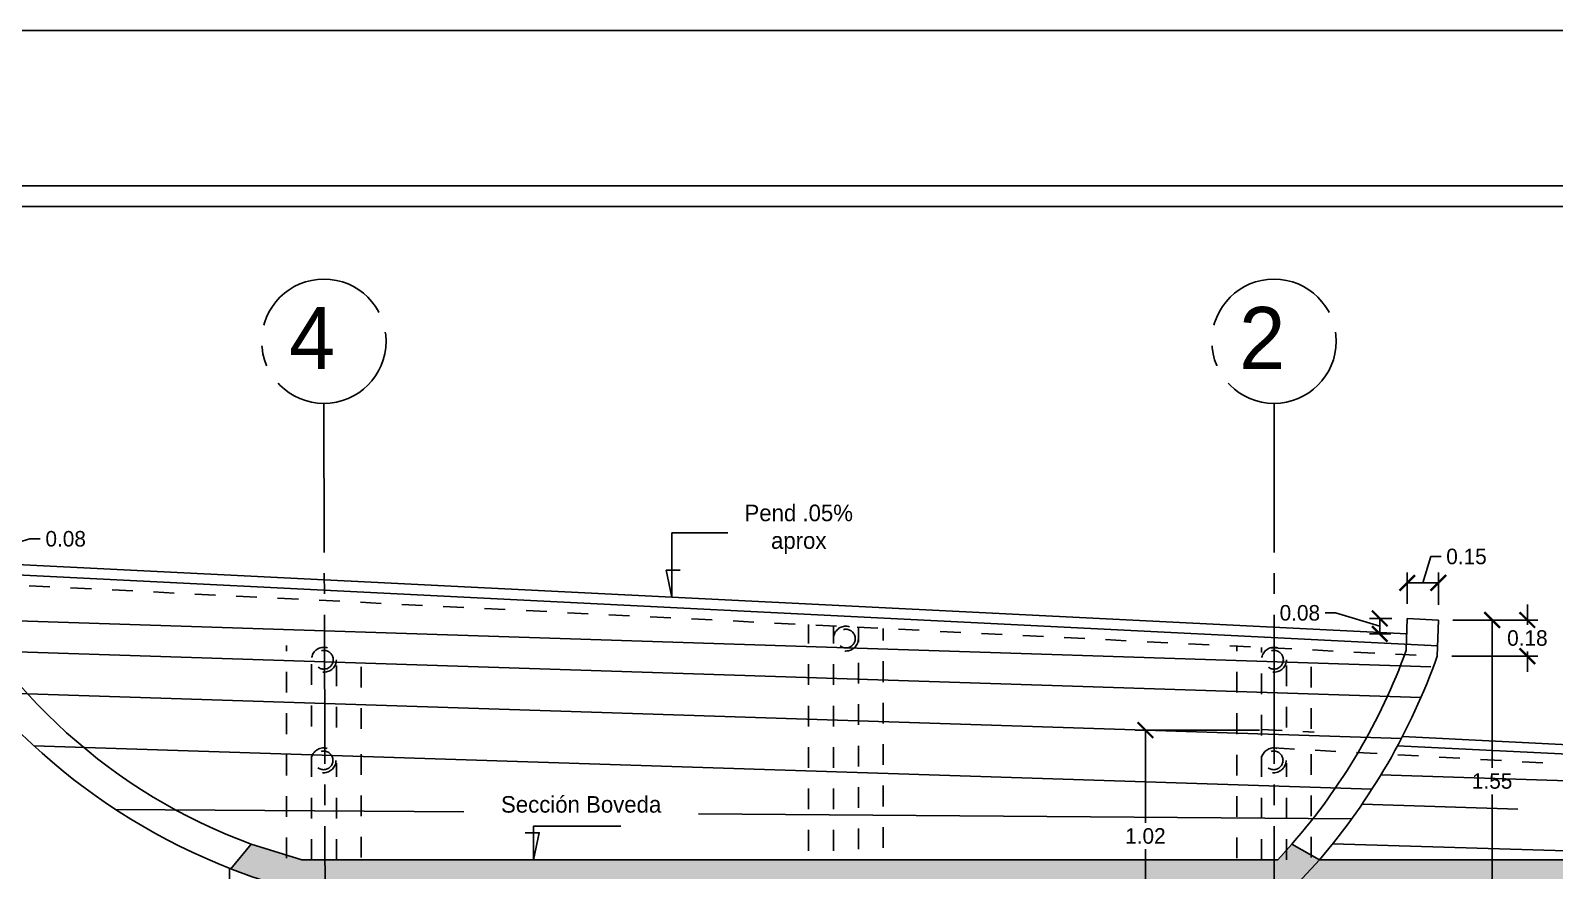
# Model space of a CAD drawing. Extents: x 132.5 to 215, y 54.5 to 129.7.
# Drawn here: x 186.2 to 193.55, y 125.66 to 129.72 of the extents above; entities that cross this region are included whole.
import ezdxf

# ---------------------------------------------------------------- set-up
doc = ezdxf.new("R2010")
doc.units = 0
doc.header["$LTSCALE"] = 0.06
doc.header["$MEASUREMENT"] = 0
doc.header["$PDMODE"] = 34
doc.header["$PDSIZE"] = -5
doc.linetypes.add('ACAD_ISO02W100', pattern=[15, 12, -3])
doc.linetypes.add('ACAD_ISO04W100', pattern=[30.5, 24, -3, 0.5, -3])
doc.layers.get('0').update_dxf_attribs({"linetype": 'CONTINUOUS'})
doc.layers.get('DEFPOINTS').update_dxf_attribs({"linetype": 'CONTINUOUS'})
for name, color, linetype in [('COTAS', 7, 'CONTINUOUS'), ('EJES', 1, 'ACAD_ISO04W100'), ('INTERIOR', 122, 'CONTINUOUS'), ('L005', 46, 'CONTINUOUS'), ('L01', 21, 'CONTINUOUS'), ('L02', 2, 'CONTINUOUS'), ('L025', 4, 'CONTINUOUS'), ('L03', 6, 'CONTINUOUS'), ('PROY', 9, 'ACAD_ISO02W100')]:
    doc.layers.add(name, color=color, linetype=linetype)
doc.styles.add('STYLE3', font='stylu.ttf')
doc.styles.add('STYLE4', font='stylu.ttf')
doc.dimstyles.new('ISO-25', dxfattribs={"dimtxt": 0.075, "dimasz": 0.075, "dimexe": 0.05, "dimexo": 0.07, "dimgap": 0.025, "dimtad": 0, "dimtih": 1, "dimtoh": 1, "dimdsep": 46, "dimtxsty": 'STYLE3', "dimblk1": 'ARCHTICK', "dimblk2": 'ARCHTICK', "dimsah": 1, "dimcen": 1, "dimadec": 0, "dimazin": 0, "dimtfac": 1, "dimtmove": 1, "dimatfit": 3, "dimldrblk": 'ARCHTICK', "dimfxl": 1, "dimtolj": 1, "dimtzin": 0, "dimarcsym": 0})

# ---------------------------------------------------------------- blocks, each defined once
blk = doc.blocks.new('_ARCHTICK')
at = {"color": 0, "linetype": 'ByBlock', "const_width": 0.15}
blk.add_lwpolyline([(-0.5, -0.5), (0.5, 0.5)], dxfattribs=at)
blk = doc.blocks.new('*D203')
at = {"color": 0, "linetype": 'ByBlock'}
for p, q in [((244.47, 123.8831), (243.3616, 123.8831)), ((243.4116, 123.8831), (243.4116, 120.7075)), ((243.4116, 117.4035), (243.4116, 120.5791)), ((245.3838, 117.4035), (243.3616, 117.4035))]:
    blk.add_line(p, q, dxfattribs=at)
at = {"layer": 'DEFPOINTS', "color": 0, "linetype": 'ByBlock'}
for p in [(243.4116, 123.8831), (244.54, 123.8831), (245.4538, 117.4035)]:
    blk.add_point(p, dxfattribs=at)
at = {"color": 0, "linetype": 'ByBlock', "xscale": 0.075, "yscale": 0.075, "zscale": 0.075}
for p, rotation in [((243.4116, 123.8831), 90), ((243.4116, 117.4035), 270)]:
    blk.add_blockref('_ARCHTICK', p, dxfattribs=dict(at, rotation=rotation))
at = {"color": 0, "linetype": 'ByBlock', "insert": (243.4116, 120.6433), "char_height": 0.075, "attachment_point": 5, "style": 'STYLE3'}
blk.add_mtext('\\A1;6.48', dxfattribs=at)
blk = doc.blocks.new('*D204')
at = {"color": 0, "linetype": 'ByBlock'}
for p, q in [((244.47, 123.8831), (244.3218, 123.8831)), ((244.3718, 123.8831), (244.3718, 122.9821)), ((244.3718, 121.9535), (244.3718, 122.8544)), ((246.4819, 121.9535), (244.3218, 121.9535))]:
    blk.add_line(p, q, dxfattribs=at)
at = {"layer": 'DEFPOINTS', "color": 0, "linetype": 'ByBlock'}
for p in [(244.3718, 123.8831), (244.54, 123.8831), (246.5519, 121.9535)]:
    blk.add_point(p, dxfattribs=at)
at = {"color": 0, "linetype": 'ByBlock', "xscale": 0.075, "yscale": 0.075, "zscale": 0.075}
for p, rotation in [((244.3718, 123.8831), 90), ((244.3718, 121.9535), 270)]:
    blk.add_blockref('_ARCHTICK', p, dxfattribs=dict(at, rotation=rotation))
at = {"color": 0, "linetype": 'ByBlock', "insert": (244.3718, 122.9183), "char_height": 0.075, "attachment_point": 5, "style": 'STYLE3'}
blk.add_mtext('\\A1;1.93', dxfattribs=at)
blk = doc.blocks.new('*D200')
at = {"color": 0, "linetype": 'ByBlock'}
for p, q in [((244.7598, 123.8756), (244.9703, 123.8756)), ((244.9203, 123.8356), (245.1333, 123.8995)), ((244.9203, 123.8756), (244.9203, 123.7957)), ((245.1333, 123.8995), (245.1833, 123.8995)), ((244.7557, 123.7957), (244.9703, 123.7957))]:
    blk.add_line(p, q, dxfattribs=at)
at = {"layer": 'DEFPOINTS', "color": 0, "linetype": 'ByBlock'}
for p in [(244.6898, 123.8756), (244.6857, 123.7957), (244.9203, 123.7957)]:
    blk.add_point(p, dxfattribs=at)
at = {"color": 0, "linetype": 'ByBlock', "xscale": 0.075, "yscale": 0.075, "zscale": 0.075}
for p, rotation in [((244.9203, 123.8756), 90), ((244.9203, 123.7957), 270)]:
    blk.add_blockref('_ARCHTICK', p, dxfattribs=dict(at, rotation=rotation))
at = {"color": 0, "linetype": 'ByBlock', "insert": (245.2083, 123.8995), "char_height": 0.075, "attachment_point": 4, "style": 'STYLE3'}
blk.add_mtext('\\A1;0.08', dxfattribs=at)
blk = doc.blocks.new('*D226')
at = {"color": 0, "linetype": 'ByBlock'}
for p, q in [((192.1287, 126.3396), (191.5275, 126.3396)), ((191.5775, 126.3396), (191.5775, 125.8918)), ((191.5775, 125.3164), (191.5775, 125.7641))]:
    blk.add_line(p, q, dxfattribs=at)
at = {"layer": 'DEFPOINTS', "color": 0, "linetype": 'ByBlock'}
for p in [(191.5775, 126.3396), (192.1987, 126.3396), (192.018, 125.3164)]:
    blk.add_point(p, dxfattribs=at)
at = {"color": 0, "linetype": 'ByBlock', "xscale": 0.075, "yscale": 0.075, "zscale": 0.075}
for p, rotation in [((191.5775, 126.3396), 90), ((191.5775, 125.3164), 270)]:
    blk.add_blockref('_ARCHTICK', p, dxfattribs=dict(at, rotation=rotation))
at = {"color": 0, "linetype": 'ByBlock', "insert": (191.5775, 125.828), "char_height": 0.075, "attachment_point": 5, "style": 'STYLE3'}
blk.add_mtext('\\A1;1.02', dxfattribs=at)
blk = doc.blocks.new('*D227')
at = {"color": 0, "linetype": 'ByBlock'}
for p, q in [((251.9991, 123.5077), (252.2387, 123.5077)), ((252.1887, 123.5077), (252.1887, 122.7947)), ((252.1887, 121.9535), (252.1887, 122.6665)), ((251.4855, 121.9535), (252.2387, 121.9535))]:
    blk.add_line(p, q, dxfattribs=at)
at = {"layer": 'DEFPOINTS', "color": 0, "linetype": 'ByBlock'}
for p in [(251.9291, 123.5077), (252.1887, 123.5077), (251.4155, 121.9535)]:
    blk.add_point(p, dxfattribs=at)
at = {"color": 0, "linetype": 'ByBlock', "xscale": 0.075, "yscale": 0.075, "zscale": 0.075}
for p, rotation in [((252.1887, 123.5077), 90), ((252.1887, 121.9535), 270)]:
    blk.add_blockref('_ARCHTICK', p, dxfattribs=dict(at, rotation=rotation))
at = {"color": 0, "linetype": 'ByBlock', "insert": (252.1887, 122.7306), "char_height": 0.075, "attachment_point": 5, "style": 'STYLE3'}
blk.add_mtext('\\A1;1.55', dxfattribs=at)
blk = doc.blocks.new('*D223')
at = {"color": 0, "linetype": 'ByBlock'}
for p, q in [((252.3587, 123.5077), (252.3587, 123.5827)), ((251.9991, 123.5077), (252.4087, 123.5077)), ((252.3587, 123.5077), (252.3587, 123.4847)), ((251.9937, 123.3335), (252.4087, 123.3335)), ((252.3587, 123.3335), (252.3587, 123.3566)), ((252.3587, 123.3335), (252.3587, 123.2585))]:
    blk.add_line(p, q, dxfattribs=at)
at = {"layer": 'DEFPOINTS', "color": 0, "linetype": 'ByBlock'}
for p in [(251.9291, 123.5077), (252.3587, 123.5077), (251.9237, 123.3335)]:
    blk.add_point(p, dxfattribs=at)
at = {"color": 0, "linetype": 'ByBlock', "xscale": 0.075, "yscale": 0.075, "zscale": 0.075}
for p, rotation in [((252.3587, 123.5077), 270), ((252.3587, 123.3335), 90)]:
    blk.add_blockref('_ARCHTICK', p, dxfattribs=dict(at, rotation=rotation))
at = {"color": 0, "linetype": 'ByBlock', "insert": (252.3587, 123.4206), "char_height": 0.075, "attachment_point": 5, "style": 'STYLE3'}
blk.add_mtext('\\A1;0.18', dxfattribs=at)
blk = doc.blocks.new('*D222')
at = {"color": 0, "linetype": 'ByBlock'}
for p, q in [((251.4335, 123.5421), (251.3835, 123.5421)), ((251.6465, 123.4782), (251.4335, 123.5421)), ((251.7041, 123.5155), (251.5965, 123.5155)), ((251.6465, 123.5155), (251.6465, 123.4408)), ((251.7004, 123.4408), (251.5965, 123.4408))]:
    blk.add_line(p, q, dxfattribs=at)
at = {"layer": 'DEFPOINTS', "color": 0, "linetype": 'ByBlock'}
for p in [(251.7741, 123.5155), (251.6465, 123.4408), (251.7704, 123.4408)]:
    blk.add_point(p, dxfattribs=at)
at = {"color": 0, "linetype": 'ByBlock', "xscale": 0.075, "yscale": 0.075, "zscale": 0.075}
for p, rotation in [((251.6465, 123.5155), 90), ((251.6465, 123.4408), 270)]:
    blk.add_blockref('_ARCHTICK', p, dxfattribs=dict(at, rotation=rotation))
at = {"color": 0, "linetype": 'ByBlock', "insert": (251.3585, 123.5421), "char_height": 0.075, "attachment_point": 6, "style": 'STYLE3'}
blk.add_mtext('\\A1;0.08', dxfattribs=at)
blk = doc.blocks.new('*D292')
at = {"color": 0, "linetype": 'ByBlock'}
for p, q in [((192.9161, 127.0502), (192.9541, 127.1771)), ((192.9541, 127.1771), (193.0041, 127.1771)), ((192.8411, 126.9481), (192.8411, 127.1002)), ((192.991, 126.9435), (192.991, 127.1002)), ((192.8411, 127.0502), (192.991, 127.0502))]:
    blk.add_line(p, q, dxfattribs=at)
at = {"layer": 'DEFPOINTS', "color": 0, "linetype": 'ByBlock'}
for p in [(192.991, 127.0502), (192.8411, 126.8781), (192.991, 126.8735)]:
    blk.add_point(p, dxfattribs=at)
at = {"color": 0, "linetype": 'ByBlock', "xscale": 0.075, "yscale": 0.075, "zscale": 0.075, "rotation": 180}
blk.add_blockref('_ARCHTICK', (192.8411, 127.0502), dxfattribs=at)
at = {"color": 0, "linetype": 'ByBlock', "xscale": 0.075, "yscale": 0.075, "zscale": 0.075}
blk.add_blockref('_ARCHTICK', (192.991, 127.0502), dxfattribs=at)
at = {"color": 0, "linetype": 'ByBlock', "insert": (193.0291, 127.1771), "char_height": 0.075, "attachment_point": 4, "style": 'STYLE3'}
blk.add_mtext('\\A1;0.15', dxfattribs=at)

msp = doc.modelspace()

# ---------------------------------------------------------------- hatches: boundary and pattern name
at = {"layer": 'L02'}
h = msp.add_hatch(dxfattribs=at)
h.set_pattern_fill('AR-SAND', color=256, scale=0.045, style=0)
h.set_pattern_definition([(37.5, (0, 0), (-0.002834701, 0.08670707), [0, -0.0684, 0, -0.0765, 0, -0.073125]), (7.5, (0, 0), (0.07963995, 0.126996573), [0, -0.0369, 0, -0.06165, 0, -0.023625]), (327.5, (-0.05535, 0), (0.140136384, 0.000254657), [0, -0.0225, 0, -0.081, 0, -0.10575]), (317.5, (-0.05535, 0), (0.1352757, 0.0394954), [0, -0.01125, 0, -0.0531, 0, -0.06075])])
h.paths.add_polyline_path([(187.5066, 125.7132), (187.2631, 125.7895), (187.1639, 125.67, 0.030359), (187.515, 125.5564), (192.273, 125.5564), (192.417, 125.7132), (192.2847, 125.7895), (192.2157, 125.7132)])
h.paths.add_polyline_path([(192.417, 125.7132), (192.273, 125.5564), (195.1168, 125.5564), (195.1205, 125.7856), (194.9668, 125.7933), (194.9668, 125.7132)])

# ---------------------------------------------------------------- linework, layer by layer
at = {"layer": 'COTAS'}
for p, q in [((189.2928, 127.292), (189.5634, 127.292)), ((189.2928, 127.292), (189.2932, 126.981)), ((189.2649, 127.1113), (189.3332, 127.1114)), ((189.2932, 126.981), (189.2649, 127.1113))]:
    msp.add_line(p, q, dxfattribs=at)
msp.add_lwpolyline([(189.0466, 125.8757), (188.6246, 125.8757), (188.6246, 125.7132), (188.6528, 125.8436), (188.5844, 125.8436)], dxfattribs=at)
at = {"layer": 'EJES', "ltscale": 0.5}
for p, q in [((187.6137, 127.9164), (187.6344, 119.0164)), ((192.198, 127.9164), (192.2016, 119.0164))]:
    msp.add_line(p, q, dxfattribs=at)
for centre in [(187.6137, 128.2164), (192.198, 128.2164)]:
    msp.add_circle(centre, 0.3, dxfattribs=at)
at = {"layer": 'INTERIOR'}
msp.add_line((213.5387, 128.9664), (181.5387, 128.9664), dxfattribs=at)
at = {"layer": 'L005'}
msp.add_line((215.0387, 129.7164), (180.0387, 129.7164), dxfattribs=at)
at = {"layer": 'L01'}
for p, q in [((185.7476, 127.1586), (192.8388, 126.8034)), ((185.5953, 127.1162), (192.988, 126.7459)), ((185.7006, 126.8807), (192.9555, 126.6448)), ((185.8039, 126.7273), (192.9067, 126.4963)), ((192.7943, 126.2642), (194.9668, 126.1554)), ((192.8176, 126.3084), (194.9668, 126.2002)), ((192.7141, 126.1238), (194.9668, 126.0505)), ((192.6228, 125.9819), (193.3745, 125.9583)), ((187.1576, 124.3414), (187.1576, 125.6725))]:
    msp.add_line(p, q, dxfattribs=at)
at = {"layer": 'L02'}
for p, q in [((213.4387, 128.8664), (181.6387, 128.8664)), ((192.8363, 126.7248), (192.8411, 126.8781)), ((192.8411, 126.8781), (192.9909, 126.8706)), ((192.9855, 126.6965), (192.9909, 126.8706)), ((185.9652, 126.5219), (192.8128, 126.2992)), ((186.2145, 126.2637), (192.6704, 126.0537)), ((186.6083, 125.9569), (188.2886, 125.9442)), ((189.4212, 125.9357), (192.5736, 125.9119)), ((192.4808, 125.7902), (194.9668, 125.715))]:
    msp.add_line(p, q, dxfattribs=at)
for centre, radius, start, end in [((188.1985, 128.3484), 2.7245, 205.89459, 249.91842), ((188.2743, 128.5016), 3.0415, 208.1592, 248.58931), ((190.0592, 127.7326), 2.9543, 318.87557, 340.05395), ((190.0592, 127.7326), 3.1043, 319.4208, 340.50189)]:
    msp.add_arc(centre, radius, start, end, dxfattribs=at)
at = {"layer": 'L03'}
for p, q in [((187.2631, 125.7895), (187.1639, 125.67)), ((187.2631, 125.7895), (187.5066, 125.7132)), ((192.2847, 125.7895), (192.2157, 125.7132)), ((192.2847, 125.7895), (192.417, 125.7132)), ((192.2157, 125.7132), (187.5066, 125.7132)), ((192.417, 125.7132), (192.273, 125.5564)), ((194.9668, 125.7132), (192.417, 125.7132))]:
    msp.add_line(p, q, dxfattribs=at)
msp.add_arc((188.2743, 128.5016), 3.0415, 248.58931, 255.54491, dxfattribs=at)
at = {"layer": 'PROY', "ltscale": 0.1}
for p, q in [((185.5927, 127.0662), (192.9805, 126.6962)), ((189.9525, 125.7573), (189.9525, 126.8484)), ((190.0725, 125.7573), (190.0725, 126.8423)), ((190.1925, 125.7643), (190.1925, 126.8363)), ((190.3125, 125.7714), (190.3125, 126.8303)), ((187.4337, 125.7206), (187.4337, 126.7478)), ((187.5537, 126.3576), (187.5537, 126.7418)), ((187.6737, 126.3515), (187.6737, 126.7358)), ((187.7937, 126.3455), (187.7937, 126.7297)), ((192.018, 125.7206), (192.018, 126.7478)), ((192.138, 125.7132), (192.138, 126.7384)), ((192.258, 126.3515), (192.258, 126.7358)), ((192.378, 126.3455), (192.378, 126.7297)), ((192.138, 126.3427), (192.3921, 126.3299)), ((187.5537, 125.7132), (187.5537, 126.2563)), ((187.7937, 125.7239), (187.7937, 126.246)), ((192.1966, 126.2534), (194.967, 126.1)), ((192.378, 125.7239), (192.378, 126.246)), ((187.6737, 125.7132), (187.6737, 126.1802)), ((192.258, 125.7132), (192.258, 126.1802))]:
    msp.add_line(p, q, dxfattribs=at)
for centre, radius in [((190.1325, 126.7811), 0.06), ((190.1325, 126.7811), 0.045), ((187.6137, 126.6789), 0.06), ((187.6137, 126.6789), 0.045), ((192.198, 126.6789), 0.06), ((192.198, 126.6789), 0.045), ((187.6123, 126.1934), 0.06), ((187.6123, 126.1934), 0.045), ((192.1966, 126.1934), 0.06), ((192.1966, 126.1934), 0.045)]:
    msp.add_circle(centre, radius, dxfattribs=at)

# ---------------------------------------------------------------- texts
at = {"layer": 'COTAS', "char_height": 0.08, "attachment_point": 2}
for s, insert, style in [('Pend .05% \\Paprox', (189.9048, 127.4277), 'STYLE4'), ('Sección Boveda', (188.8549, 126.021), 'STYLE3')]:
    msp.add_mtext(s, dxfattribs=dict(at, insert=insert, style=style))
at = {"layer": 'L025', "char_height": 0.3, "attachment_point": 1, "style": 'STYLE3'}
for s, insert in [('4', (187.4453, 128.3817)), ('2', (192.0296, 128.3817))]:
    msp.add_mtext(s, dxfattribs=dict(at, insert=insert))

# ---------------------------------------------------------------- dimensions: what is measured, and where the dimension line sits
at = {"layer": 'COTAS'}
for base, p1, p2, picture, middle in [((185.9821, 127.1586), (185.7516, 127.2385), (185.7476, 127.1586), '*D200', (186.2701, 127.2624)), ((184.4735, 127.246), (186.5157, 120.7664), (185.6018, 127.246), '*D203', (184.4735, 124.0062)), ((185.4336, 127.246), (187.6137, 125.3164), (185.6018, 127.246), '*D204', (185.4336, 126.2812)), ((192.7083, 126.8038), (192.8359, 126.8784), (192.8323, 126.8038), '*D222', (192.4203, 126.905)), ((193.2505, 126.8706), (192.4773, 125.3164), (192.9909, 126.8706), '*D227', (193.2505, 126.0935))]:
    dim = msp.add_linear_dim(base=base, p1=p1, p2=p2, angle=90, dimstyle='ISO-25', dxfattribs=at)
    dim.commit()
    dim.dimension.update_dxf_attribs({"geometry": picture, "text_midpoint": middle, "insert": (-58.9382, 3.3629)})
dim = msp.add_linear_dim(base=(192.991, 127.0502), p1=(192.8411, 126.8781), p2=(192.991, 126.8735), dimstyle='ISO-25', dxfattribs=at)
dim.commit()
dim.dimension.update_dxf_attribs({"geometry": '*D292', "text_midpoint": (193.0291, 127.1771)})
dim = msp.add_linear_dim(base=(193.4206, 126.8706), p1=(192.9855, 126.6965), p2=(192.9909, 126.8706), angle=90, text='0.18', dimstyle='ISO-25', dxfattribs=at)
dim.commit()
dim.dimension.update_dxf_attribs({"geometry": '*D223', "text_midpoint": (193.4206, 126.7835), "insert": (-58.9382, 3.3629)})
dim = msp.add_linear_dim(base=(191.5775, 126.3396), p1=(192.018, 125.3164), p2=(192.1987, 126.3396), angle=90, dimstyle='ISO-25', override={"dimse1": 1}, dxfattribs=at)
dim.commit()
dim.dimension.update_dxf_attribs({"geometry": '*D226', "text_midpoint": (191.5775, 125.828)})

doc.saveas('drawing.dxf')
